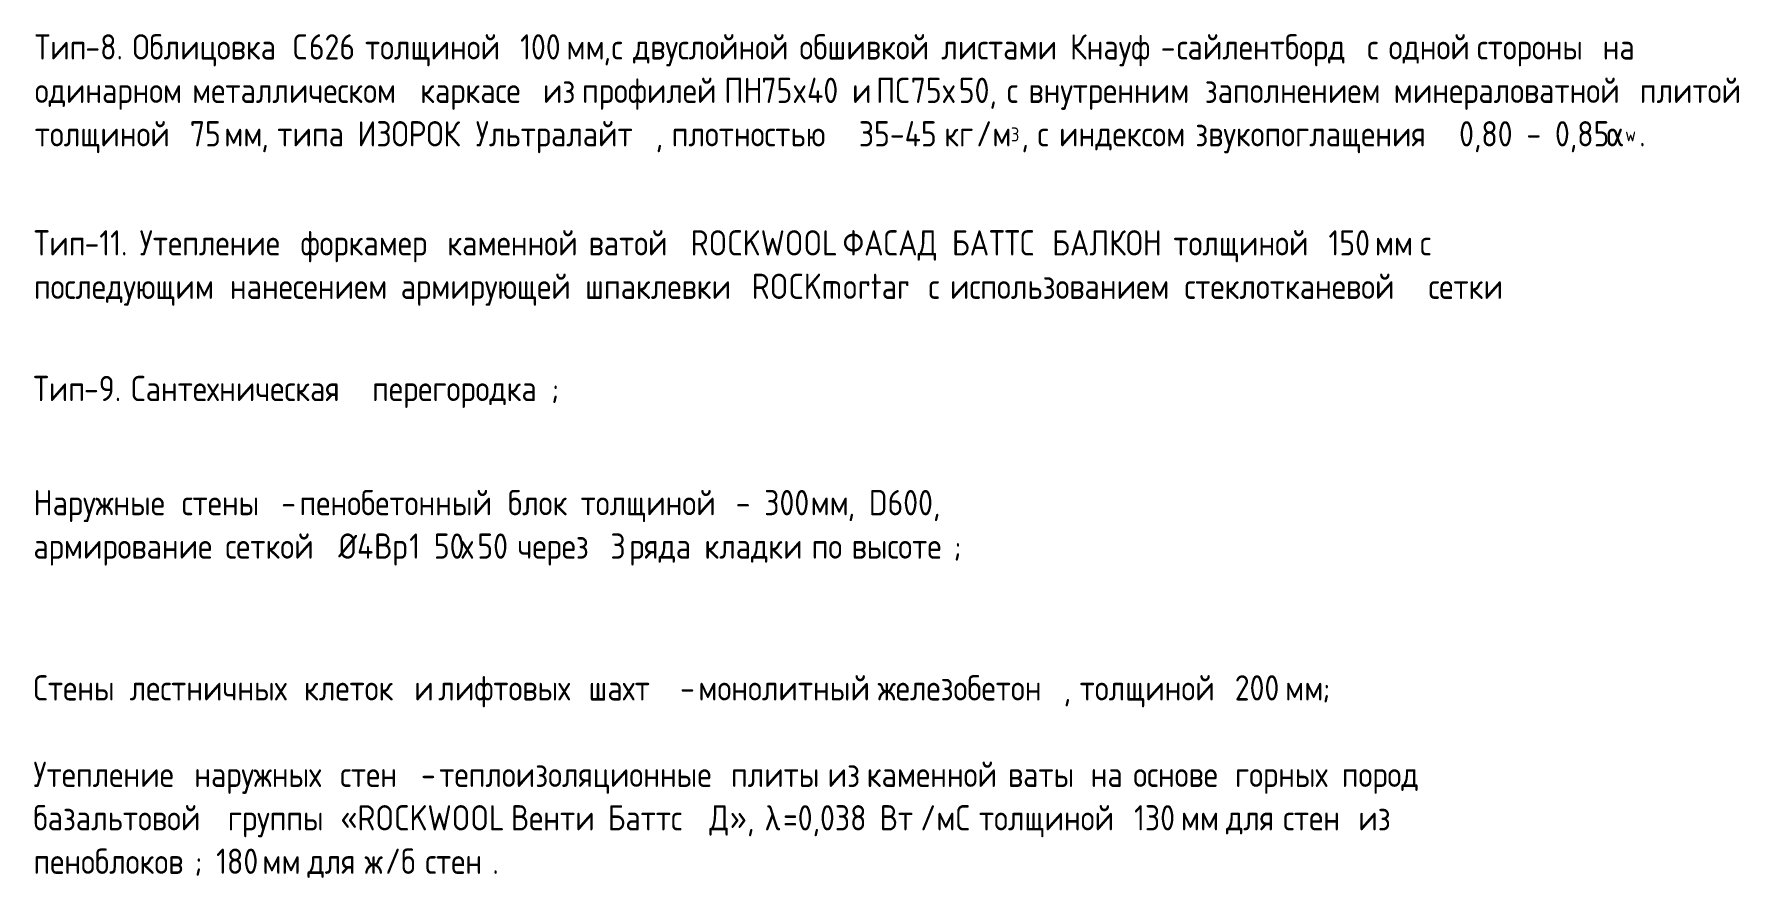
# Model space of a CAD drawing. Header units: millimetres. Extents: x -60946 to 138510, y -262288 to 24501.
# Drawn here: x 82624 to 90725, y -45558 to -41550 of the extents above; entities that cross this region are included whole.
import ezdxf

# ---------------------------------------------------------------- set-up
doc = ezdxf.new("R2010")
doc.units = ezdxf.units.MM
doc.layers.add('Аннотация', color=7, linetype='Continuous', lineweight=20)
doc.styles.add('GOST Common_6', font='', dxfattribs={"width": 0.9, "height": 140})
doc.styles.add('GOST Common_7', font='', dxfattribs={"width": 0.9, "height": 120})
doc.styles.add('GOST Common_8', font='', dxfattribs={"width": 0.9, "height": 66.601161})
doc.styles.add('GOST Common_9', font='', dxfattribs={"width": 0.9, "height": 120})
doc.styles.get('GOST Common_6').set_extended_font_data('GOST Common')
doc.styles.get('GOST Common_7').set_extended_font_data('GOST Common')
doc.styles.get('GOST Common_8').set_extended_font_data('GOST Common')
doc.styles.get('GOST Common_9').set_extended_font_data('GOST Common')

msp = doc.modelspace()

# ---------------------------------------------------------------- texts
at = {"layer": 'Аннотация', "lineweight": 9, "attachment_point": 1}
for s, insert, char_height, width, style in [('Тип', (82626.9463, -41550.5461), 120, 291.493575, 'GOST Common_6'), ('-8. ', (82867.4525, -41550.5461), 120, 271.29105, 'GOST Common_6'), ('Облицовка', (83091.29, -41550.5461), 120, 877.3668, 'GOST Common_6'), ('\\fGOST Common|b0|i0|c204|p34|;\\W.9;С', (83853.29, -41550.5461), 120, 92.3544, 'GOST Common_6'), ('626 ', (83929.49, -41550.5461), 120, 323.2404, 'GOST Common_6'), ('толщиной', (84196.19, -41550.5461), 120, 813.87315, 'GOST Common_6'), (' 100 ', (84867.7025, -41550.5461), 120, 346.329, 'GOST Common_6'), ('двуслойной', (85470.1588, -41550.5461), 120, 911.9997, 'GOST Common_6'), ('обшивкой', (86260.7338, -41550.5461), 120, 770.582025, 'GOST Common_6'), ('Кнауф', (87546.6088, -41550.5461), 120, 522.379575, 'GOST Common_6'), ('сайлентборд', (88053.815, -41550.5461), 120, 1050.5313, 'GOST Common_6'), ('одной', (89061.0838, -41550.5461), 120, 461.772, 'GOST Common_6'), ('мм', (85153.4525, -41550.5461), 120, 213.56955, 'GOST Common_6'), ('\\fGOST Common|b0|i0|c204|p34|;\\W.9;с', (85367.765, -41550.5461), 120, 77.924025, 'GOST Common_6'), ('листами', (86934.6275, -41550.5461), 120, 695.544075, 'GOST Common_6'), ('\\fGOST Common|b0|i0|c204|p34|;\\W.9;-', (87977.615, -41550.5461), 120, 92.3544, 'GOST Common_6'), ('\\fGOST Common|b0|i0|c204|p34|;\\W.9;с', (88958.69, -41550.5461), 120, 77.924025, 'GOST Common_6'), ('стороны', (89480.1838, -41550.5461), 120, 678.227625, 'GOST Common_6'), ('на', (90077.8775, -41550.5461), 120, 199.139175, 'GOST Common_6'), ('\\fGOST Common|b0|i0|c204|p34|;\\W.9;,', (85329.665, -41550.5461), 120, 46.1772, 'GOST Common_6'), ('одинарном', (82626.9463, -41756.9211), 120, 860.05035, 'GOST Common_6'), ('металлическом', (83374.6588, -41756.9211), 120, 1266.986925, 'GOST Common_6'), ('каркасе', (84458.1275, -41756.9211), 120, 660.911175, 'GOST Common_6'), ('из', (85041.5338, -41756.9211), 120, 178.93665, 'GOST Common_6'), ('профилей', (85227.2713, -41756.9211), 120, 773.4681, 'GOST Common_6'), ('ПН', (85903.5463, -41756.9211), 120, 213.56955, 'GOST Common_6'), ('75x40 ', (86079.7588, -41756.9211), 120, 522.379575, 'GOST Common_6'), ('\\fGOST Common|b0|i0|c204|p34|;\\W.9;и', (86510.765, -41756.9211), 120, 92.3544, 'GOST Common_6'), ('ПС', (86625.065, -41756.9211), 120, 199.139175, 'GOST Common_6'), ('75', (86789.3713, -41756.9211), 120, 184.7088, 'GOST Common_6'), ('\\fGOST Common|b0|i0|c204|p34|;\\W.9;х', (86941.7713, -41756.9211), 120, 92.3544, 'GOST Common_6'), ('50, ', (87017.9713, -41756.9211), 120, 277.0632, 'GOST Common_6'), ('\\fGOST Common|b0|i0|c204|p34|;\\W.9;с', (87246.5713, -41756.9211), 120, 77.924025, 'GOST Common_6'), ('внутренним', (87348.965, -41756.9211), 120, 969.7212, 'GOST Common_6'), ('заполнением', (88187.165, -41756.9211), 120, 1041.873075, 'GOST Common_6'), ('минераловатной', (89084.8963, -41756.9211), 120, 1370.885625, 'GOST Common_6'), ('плитой', (90254.09, -41756.9211), 120, 588.7593, 'GOST Common_6'), ('толщиной', (82626.9463, -41963.2961), 120, 813.87315, 'GOST Common_6'), (' 75 ', (83298.4588, -41963.2961), 120, 277.0632, 'GOST Common_6'), ('ИЗОРОК', (84160.4713, -41963.2961), 120, 634.9365, 'GOST Common_6'), ('Ультралайт', (84722.4463, -41963.2961), 120, 1036.100925, 'GOST Common_6'), (' 35-45 ', (86477.4275, -41963.2961), 120, 571.44285, 'GOST Common_6'), ('\\fGOST Common|b0|i0|c204|p34|;\\W.9;/', (87101.315, -41963.2961), 120, 92.3544, 'GOST Common_6'), (' 0,80 - 0,85 ', (89330.165, -41963.2961), 120, 923.544, 'GOST Common_6'), ('мм', (83527.0588, -41963.2961), 120, 213.56955, 'GOST Common_6'), ('типа', (83779.4713, -41963.2961), 120, 415.5948, 'GOST Common_6'), ('плотностью', (85653.515, -41963.2961), 120, 998.58195, 'GOST Common_6'), ('кг', (86948.915, -41963.2961), 120, 184.7088, 'GOST Common_6'), ('\\fGOST Common|b0|i0|c204|p34|;\\W.9;м', (87177.515, -41963.2961), 120, 106.784775, 'GOST Common_6'), ('\\fGOST Common|b0|i0|c204|p34|;\\W.9;3', (87265.6213, -41993.0595), 66.601161, 60.607575, 'GOST Common_7'), ('\\fGOST Common|b0|i0|c204|p34|;\\W.9;с', (87391.8275, -41963.2961), 120, 77.924025, 'GOST Common_6'), ('индексом', (87494.2213, -41963.2961), 120, 738.8352, 'GOST Common_6'), ('звукопоглащения', (88141.9213, -41963.2961), 120, 1440.151425, 'GOST Common_6'), ('α', (90092.165, -41963.2961), 120, 112.556925, 'GOST Common_8'), ('\\fGOST Common|b0|i0|c204|p34|;\\W.9;w', (90185.0338, -41993.0595), 66.601161, 80.8101, 'GOST Common_7'), (', ', (83703.2713, -41963.2961), 120, 92.3544, 'GOST Common_6'), (', ', (85577.315, -41963.2961), 120, 92.3544, 'GOST Common_6'), (', ', (87315.6275, -41963.2961), 120, 92.3544, 'GOST Common_6'), ('\\fGOST Common|b0|i0|c204|p34|;\\W.9;.', (90251.7088, -41963.2961), 120, 40.40505, 'GOST Common_6'), ('Тип', (82622.907, -42481.4021), 120, 291.493575, 'GOST Common_6'), ('-11. ', (82863.4133, -42481.4021), 120, 317.46825, 'GOST Common_6'), ('Утепление', (83125.3508, -42481.4021), 120, 880.252875, 'GOST Common_6'), ('форкамер', (83889.732, -42481.4021), 120, 799.442775, 'GOST Common_6'), ('каменной', (84587.4383, -42481.4021), 120, 767.69595, 'GOST Common_6'), ('ватой', (85258.9508, -42481.4021), 120, 507.9492, 'GOST Common_6'), (' ROCKWOOL ', (85678.0508, -42481.4021), 120, 955.290825, 'GOST Common_6'), ('ФАСАД', (86466.2445, -42481.4021), 120, 582.98715, 'GOST Common_6'), ('БАТТС', (86985.357, -42481.4021), 120, 531.0378, 'GOST Common_6'), ('БАЛКОН', (87461.607, -42481.4021), 120, 652.25295, 'GOST Common_6'), ('толщиной', (88037.8695, -42481.4021), 120, 813.87315, 'GOST Common_6'), (' 150 ', (88709.382, -42481.4021), 120, 346.329, 'GOST Common_6'), ('мм', (88995.132, -42481.4021), 120, 213.56955, 'GOST Common_6'), ('\\fGOST Common|b0|i0|c204|p34|;\\W.9;с', (89209.4445, -42481.4021), 120, 77.924025, 'GOST Common_6'), ('армирующей', (84365.982, -42687.7771), 120, 1015.8984, 'GOST Common_6'), (' ROCKmortar  ', (85968.5633, -42687.7771), 120, 1096.7085, 'GOST Common_6'), ('стеклотканевой', (88090.257, -42687.7771), 120, 1359.341325, 'GOST Common_6'), ('последующим', (82622.907, -42687.7771), 120, 1082.278125, 'GOST Common_6'), ('нанесением', (83553.9758, -42687.7771), 120, 937.974375, 'GOST Common_6'), ('шпаклевки', (85242.282, -42687.7771), 120, 880.252875, 'GOST Common_6'), ('\\fGOST Common|b0|i0|c204|p34|;\\W.9;с', (86873.4383, -42687.7771), 120, 77.924025, 'GOST Common_6'), ('использованием', (86975.832, -42687.7771), 120, 1304.5059, 'GOST Common_6'), ('сетки', (89249.9258, -42687.7771), 120, 479.08845, 'GOST Common_6'), ('Тип', (82620.4003, -43173.2222), 120, 291.493575, 'GOST Common_6'), ('-9. ', (82860.9065, -43173.2222), 120, 271.29105, 'GOST Common_6'), ('Сантехническая', (83084.744, -43173.2222), 120, 1342.024875, 'GOST Common_6'), ('перегородка', (84230.1253, -43173.2222), 120, 1030.328775, 'GOST Common_6'), ('\\fGOST Common|b0|i0|c204|p34|;\\W.9;;', (85080.2315, -43173.2222), 120, 46.1772, 'GOST Common_6'), ('Наружные', (82620.4003, -43715.4886), 120, 808.101, 'GOST Common_6'), ('пенобетонный', (83884.844, -43715.4886), 120, 1154.43, 'GOST Common_6'), ('блок', (84875.444, -43715.4886), 120, 372.303675, 'GOST Common_6'), ('толщиной', (85220.7253, -43715.4886), 120, 813.87315, 'GOST Common_6'), (' - 300 ', (85892.2378, -43715.4886), 120, 510.835275, 'GOST Common_6'), (', D600, ', (86489.9315, -43715.4886), 120, 568.556775, 'GOST Common_6'), ('стены', (83325.2503, -43715.4886), 120, 493.518825, 'GOST Common_6'), (' - ', (83732.444, -43715.4886), 120, 184.7088, 'GOST Common_6'), ('мм', (86313.719, -43715.4886), 120, 213.56955, 'GOST Common_6'), ('армирование', (82620.4003, -43921.8636), 120, 1059.189525, 'GOST Common_6'), ('сеткой', (83532.419, -43921.8636), 120, 571.44285, 'GOST Common_6'), (' Ø4', (84003.9065, -43921.8636), 120, 285.721425, 'GOST Common_6'), ('Вр', (84239.6503, -43921.8636), 120, 202.02525, 'GOST Common_6'), ('1 50', (84406.3378, -43921.8636), 120, 300.1518, 'GOST Common_6'), ('\\fGOST Common|b0|i0|c204|p34|;\\W.9;х', (84653.9878, -43921.8636), 120, 92.3544, 'GOST Common_6'), ('50 ', (84730.1878, -43921.8636), 120, 230.886, 'GOST Common_6'), ('через', (84920.6878, -43921.8636), 120, 455.99985, 'GOST Common_6'), (' 3 ', (85296.9253, -43921.8636), 120, 187.594875, 'GOST Common_6'), ('ряда', (85451.7065, -43921.8636), 120, 386.73405, 'GOST Common_6'), ('кладки', (85808.894, -43921.8636), 120, 571.44285, 'GOST Common_6'), ('по', (86318.4815, -43921.8636), 120, 184.7088, 'GOST Common_6'), ('высоте', (86508.9815, -43921.8636), 120, 585.873225, 'GOST Common_6'), ('\\fGOST Common|b0|i0|c204|p34|;\\W.9;;', (86992.3753, -43921.8636), 120, 46.1772, 'GOST Common_6'), ('Стены', (82620.4003, -44595.3702), 120, 507.9492, 'GOST Common_6'), ('лестничных', (83077.6003, -44595.3702), 120, 958.1769, 'GOST Common_6'), ('клеток', (83906.2753, -44595.3702), 120, 588.7593, 'GOST Common_6'), ('\\fGOST Common|b0|i0|c204|p34|;\\W.9;и', (84430.1503, -44595.3702), 120, 92.3544, 'GOST Common_6'), ('лифтовых', (84544.4503, -44595.3702), 120, 819.6453, 'GOST Common_6'), ('шахт', (85258.8253, -44595.3702), 120, 447.341625, 'GOST Common_6'), ('монолитный', (85780.319, -44595.3702), 120, 987.03765, 'GOST Common_6'), ('железобетон', (86632.8065, -44595.3702), 120, 1070.733825, 'GOST Common_6'), ('толщиной', (87592.4503, -44595.3702), 120, 813.87315, 'GOST Common_6'), (' 200 ', (88263.9628, -44595.3702), 120, 369.4176, 'GOST Common_6'), ('мм', (88568.7628, -44595.3702), 120, 213.56955, 'GOST Common_6'), (' - ', (85627.919, -44595.3702), 120, 184.7088, 'GOST Common_6'), (', ', (87516.2503, -44595.3702), 120, 92.3544, 'GOST Common_6'), ('\\fGOST Common|b0|i0|c204|p34|;\\W.9;;', (88744.9753, -44595.3702), 120, 46.1772, 'GOST Common_6'), ('Утепление', (82620.4003, -45006.1718), 120, 880.252875, 'GOST Common_6'), ('наружных', (83384.7815, -45006.1718), 120, 793.670625, 'GOST Common_6'), ('стен', (84077.7253, -45006.1718), 120, 386.73405, 'GOST Common_6'), ('теплоизоляционные', (84549.2128, -45006.1718), 120, 1633.51845, 'GOST Common_6'), ('плиты', (85935.1003, -45006.1718), 120, 510.835275, 'GOST Common_6'), ('из', (86394.6815, -45006.1718), 120, 178.93665, 'GOST Common_6'), ('каменной', (86580.419, -45006.1718), 120, 767.69595, 'GOST Common_6'), ('ваты', (87251.9315, -45006.1718), 120, 430.025175, 'GOST Common_6'), ('на', (87644.8378, -45006.1718), 120, 199.139175, 'GOST Common_6'), ('основе', (87847.244, -45006.1718), 120, 539.696025, 'GOST Common_6'), ('горных', (88330.6378, -45006.1718), 120, 568.556775, 'GOST Common_6'), ('пород', (88837.844, -45006.1718), 120, 461.772, 'GOST Common_6'), (' - ', (84396.8128, -45006.1718), 120, 184.7088, 'GOST Common_6'), ('базальтовой', (82620.4003, -45212.5468), 120, 1073.6199, 'GOST Common_6'), ('группы', (83544.3253, -45212.5468), 120, 568.556775, 'GOST Common_6'), (' «ROCKWOOL ', (84013.4315, -45212.5468), 120, 1062.0756, 'GOST Common_6'), ('Венти', (84889.7315, -45212.5468), 120, 510.835275, 'GOST Common_6'), ('Баттс', (85349.3128, -45212.5468), 120, 539.696025, 'GOST Common_6'), ('\\fGOST Common|b0|i0|c204|p34|;\\W.9;Д', (85832.7065, -45212.5468), 120, 118.329075, 'GOST Common_6'), ('», ', (85930.3378, -45212.5468), 120, 199.139175, 'GOST Common_6'), ('\\fGOST Common|b0|i0|c161|p34|;\\W.9;λ', (86094.644, -45212.5468), 120, 106.784775, 'GOST Common_9'), ('=0,038 ', (86182.7503, -45212.5468), 120, 557.012475, 'GOST Common_6'), ('Вт', (86642.3315, -45212.5468), 120, 233.772075, 'GOST Common_6'), ('\\fGOST Common|b0|i0|c204|p34|;\\W.9;/', (86835.2128, -45212.5468), 120, 92.3544, 'GOST Common_6'), ('\\fGOST Common|b0|i0|c204|p34|;\\W.9;м', (86911.4128, -45212.5468), 120, 106.784775, 'GOST Common_6'), ('C ', (86999.519, -45212.5468), 120, 138.5316, 'GOST Common_6'), ('толщиной', (87113.819, -45212.5468), 120, 813.87315, 'GOST Common_6'), (' 130 ', (87785.3315, -45212.5468), 120, 349.215075, 'GOST Common_6'), ('мм', (88073.4628, -45212.5468), 120, 213.56955, 'GOST Common_6'), ('для', (88287.7753, -45212.5468), 120, 282.83535, 'GOST Common_6'), ('стен', (88559.2378, -45212.5468), 120, 386.73405, 'GOST Common_6'), ('из', (88916.4253, -45212.5468), 120, 178.93665, 'GOST Common_6'), ('пеноблоков', (82620.4003, -45418.9218), 120, 926.430075, 'GOST Common_6'), ('; 180 ', (83384.7815, -45418.9218), 120, 392.5062, 'GOST Common_6'), ('\\fGOST Common|b0|i0|c204|p34|;\\W.9;/', (84292.0378, -45418.9218), 120, 92.3544, 'GOST Common_6'), ('\\fGOST Common|b0|i0|c204|p34|;\\W.9;б', (84368.2378, -45418.9218), 120, 92.3544, 'GOST Common_6'), ('мм', (83708.6315, -45418.9218), 120, 213.56955, 'GOST Common_6'), ('для', (83922.944, -45418.9218), 120, 282.83535, 'GOST Common_6'), ('\\fGOST Common|b0|i0|c204|p34|;\\W.9;ж', (84194.4065, -45418.9218), 120, 118.329075, 'GOST Common_6'), ('стен', (84482.5378, -45418.9218), 120, 386.73405, 'GOST Common_6'), ('\\fGOST Common|b0|i0|c204|p34|;\\W.9;.', (84801.6253, -45418.9218), 120, 40.40505, 'GOST Common_6')]:
    msp.add_mtext(s, dxfattribs=dict(at, insert=insert, char_height=char_height, width=width, style=style))

doc.saveas('drawing.dxf')
